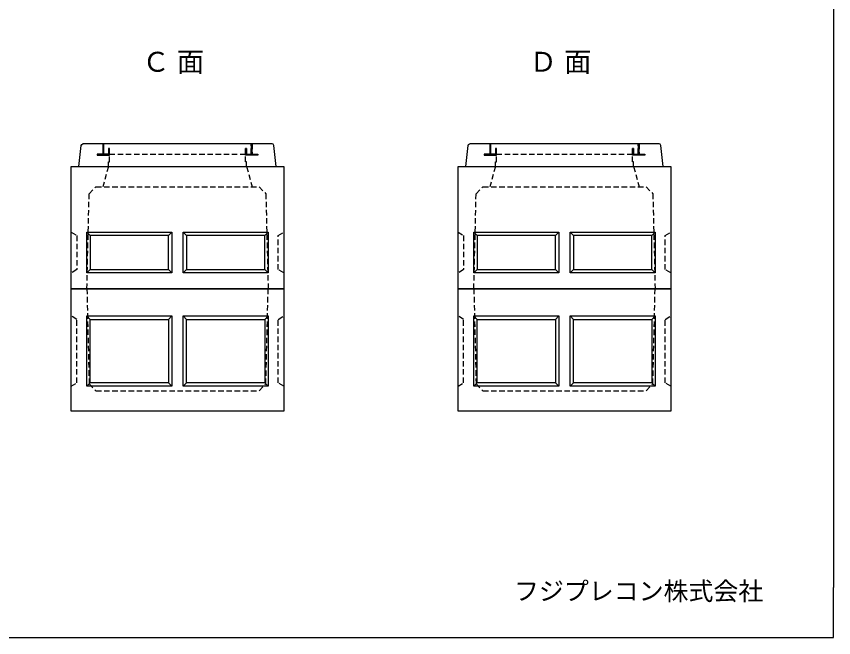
# Model space of a CAD drawing. Units: millimetres, scale not verified. Extents: x -3704 to 3796, y -2790 to 2696.
# Drawn here: x 189 to 3796, y -2790 to -47 of the extents above; entities that cross this region are included whole.
import ezdxf
from ezdxf.enums import TextEntityAlignment as Align

# ---------------------------------------------------------------- set-up
doc = ezdxf.new("R2010")
doc.units = ezdxf.units.MM
doc.header["$LTSCALE"] = 20
doc.linetypes.add('DASHED1', pattern=[1.8, 1.2, -0.6])
doc.layers.add('0-0_レイヤ_1', color=7, linetype='Continuous')
doc.styles.add('HG丸ｺﾞｼｯｸM-PRO', font='')
doc.styles.add('ＭＳ ゴシック', font='')
doc.styles.get('HG丸ｺﾞｼｯｸM-PRO').set_extended_font_data('HG丸ｺﾞｼｯｸM-PRO')
doc.styles.get('ＭＳ ゴシック').set_extended_font_data('MS Gothic')

msp = doc.modelspace()

# ---------------------------------------------------------------- linework, layer by layer
at = {"layer": '0-0_レイヤ_1'}
for p, q in [((3795.88, 2646.47), (3795.88, -2568.82)), ((1317.38, -610), (482.38, -610)), ((569.88, -610), (569.88, -655)), ((574.88, -610), (569.88, -610)), ((569.88, -612), (574.88, -612)), ((574.88, -655), (574.88, -610)), ((1224.88, -610), (1224.88, -655)), ((1229.88, -610), (1224.88, -610)), ((1224.88, -612), (1229.88, -612)), ((1229.88, -655), (1229.88, -610)), ((3025.38, -610), (2190.38, -610)), ((2277.88, -610), (2277.88, -655)), ((2282.88, -610), (2277.88, -610)), ((2277.88, -612), (2282.88, -612)), ((2282.88, -655), (2282.88, -610)), ((2932.88, -610), (2932.88, -655)), ((2937.88, -610), (2932.88, -610)), ((2932.88, -612), (2937.88, -612)), ((2937.88, -655), (2937.88, -610)), ((464.88, -710), (474.88, -617.5)), ((569.88, -614), (574.88, -614)), ((569.88, -616), (574.88, -616)), ((569.88, -618), (574.88, -618)), ((569.88, -620), (574.88, -620)), ((569.88, -622), (574.88, -622)), ((569.88, -624), (574.88, -624)), ((569.88, -626), (574.88, -626)), ((569.88, -628), (574.88, -628)), ((569.88, -630), (574.88, -630)), ((569.88, -632), (574.88, -632)), ((569.88, -634), (574.88, -634)), ((569.88, -636), (574.88, -636)), ((569.88, -638), (574.88, -638)), ((569.88, -640), (574.88, -640)), ((569.88, -642), (574.88, -642)), ((569.88, -644), (574.88, -644)), ((569.88, -646), (574.88, -646)), ((569.88, -648), (574.88, -648)), ((594.88, -630), (599.88, -630)), ((594.88, -630), (594.88, -660)), ((599.88, -630), (594.88, -630)), ((594.88, -632), (599.88, -632)), ((594.88, -634), (599.88, -634)), ((594.88, -636), (599.88, -636)), ((594.88, -638), (599.88, -638)), ((594.88, -640), (599.88, -640)), ((594.88, -642), (599.88, -642)), ((594.88, -644), (599.88, -644)), ((594.88, -646), (599.88, -646)), ((594.88, -648), (599.88, -648)), ((599.88, -660), (599.88, -630)), ((1199.88, -630), (1204.88, -630)), ((1199.88, -630), (1199.88, -655)), ((1204.88, -630), (1199.88, -630)), ((1199.88, -632), (1204.88, -632)), ((1199.88, -634), (1204.88, -634)), ((1199.88, -636), (1204.88, -636)), ((1199.88, -638), (1204.88, -638)), ((1199.88, -640), (1204.88, -640)), ((1199.88, -642), (1204.88, -642)), ((1199.88, -644), (1204.88, -644)), ((1199.88, -646), (1204.88, -646)), ((1199.88, -648), (1204.88, -648)), ((1204.88, -655), (1204.88, -630)), ((1224.88, -614), (1229.88, -614)), ((1224.88, -616), (1229.88, -616)), ((1224.88, -618), (1229.88, -618)), ((1224.88, -620), (1229.88, -620)), ((1224.88, -622), (1229.88, -622)), ((1224.88, -624), (1229.88, -624)), ((1224.88, -626), (1229.88, -626)), ((1224.88, -628), (1229.88, -628)), ((1224.88, -630), (1229.88, -630)), ((1224.88, -632), (1229.88, -632)), ((1224.88, -634), (1229.88, -634)), ((1224.88, -636), (1229.88, -636)), ((1224.88, -638), (1229.88, -638)), ((1224.88, -640), (1229.88, -640)), ((1224.88, -642), (1229.88, -642)), ((1224.88, -644), (1229.88, -644)), ((1224.88, -646), (1229.88, -646)), ((1224.88, -648), (1229.88, -648)), ((1334.88, -710), (1324.88, -617.5)), ((2172.88, -710), (2182.88, -617.5)), ((2277.88, -614), (2282.88, -614)), ((2277.88, -616), (2282.88, -616)), ((2277.88, -618), (2282.88, -618)), ((2277.88, -620), (2282.88, -620)), ((2277.88, -622), (2282.88, -622)), ((2277.88, -624), (2282.88, -624)), ((2277.88, -626), (2282.88, -626)), ((2277.88, -628), (2282.88, -628)), ((2277.88, -630), (2282.88, -630)), ((2277.88, -632), (2282.88, -632)), ((2277.88, -634), (2282.88, -634)), ((2277.88, -636), (2282.88, -636)), ((2277.88, -638), (2282.88, -638)), ((2277.88, -640), (2282.88, -640)), ((2277.88, -642), (2282.88, -642)), ((2277.88, -644), (2282.88, -644)), ((2277.88, -646), (2282.88, -646)), ((2277.88, -648), (2282.88, -648)), ((2302.88, -630), (2307.88, -630)), ((2302.88, -630), (2302.88, -660)), ((2307.88, -630), (2302.88, -630)), ((2302.88, -632), (2307.88, -632)), ((2302.88, -634), (2307.88, -634)), ((2302.88, -636), (2307.88, -636)), ((2302.88, -638), (2307.88, -638)), ((2302.88, -640), (2307.88, -640)), ((2302.88, -642), (2307.88, -642)), ((2302.88, -644), (2307.88, -644)), ((2302.88, -646), (2307.88, -646)), ((2302.88, -648), (2307.88, -648)), ((2307.88, -660), (2307.88, -630)), ((2907.88, -630), (2912.88, -630)), ((2907.88, -630), (2907.88, -655)), ((2912.88, -630), (2907.88, -630)), ((2907.88, -632), (2912.88, -632)), ((2907.88, -634), (2912.88, -634)), ((2907.88, -636), (2912.88, -636)), ((2907.88, -638), (2912.88, -638)), ((2907.88, -640), (2912.88, -640)), ((2907.88, -642), (2912.88, -642)), ((2907.88, -644), (2912.88, -644)), ((2907.88, -646), (2912.88, -646)), ((2907.88, -648), (2912.88, -648)), ((2912.88, -655), (2912.88, -630)), ((2932.88, -614), (2937.88, -614)), ((2932.88, -616), (2937.88, -616)), ((2932.88, -618), (2937.88, -618)), ((2932.88, -620), (2937.88, -620)), ((2932.88, -622), (2937.88, -622)), ((2932.88, -624), (2937.88, -624)), ((2932.88, -626), (2937.88, -626)), ((2932.88, -628), (2937.88, -628)), ((2932.88, -630), (2937.88, -630)), ((2932.88, -632), (2937.88, -632)), ((2932.88, -634), (2937.88, -634)), ((2932.88, -636), (2937.88, -636)), ((2932.88, -638), (2937.88, -638)), ((2932.88, -640), (2937.88, -640)), ((2932.88, -642), (2937.88, -642)), ((2932.88, -644), (2937.88, -644)), ((2932.88, -646), (2937.88, -646)), ((2932.88, -648), (2937.88, -648)), ((3042.88, -710), (3032.88, -617.5)), ((544.88, -655), (544.88, -660)), ((594.88, -655), (544.88, -655)), ((544.88, -656), (594.88, -656)), ((544.88, -658), (594.88, -658)), ((544.88, -660), (594.88, -660)), ((544.88, -660), (594.88, -660)), ((569.88, -650), (574.88, -650)), ((569.88, -652), (574.88, -652)), ((569.88, -654), (574.88, -654)), ((594.88, -650), (599.88, -650)), ((594.88, -652), (599.88, -652)), ((594.88, -654), (599.88, -654)), ((594.88, -656), (599.88, -656)), ((594.88, -658), (599.88, -658)), ((594.88, -660), (599.88, -660)), ((594.88, -660), (599.88, -660)), ((1199.88, -650), (1204.88, -650)), ((1199.88, -652), (1204.88, -652)), ((1199.88, -654), (1204.88, -654)), ((1199.88, -660), (1199.88, -655)), ((1199.88, -655), (1254.88, -655)), ((1199.88, -655), (1204.88, -655)), ((1199.88, -656), (1254.88, -656)), ((1199.88, -658), (1254.88, -658)), ((1254.88, -660), (1199.88, -660)), ((1224.88, -650), (1229.88, -650)), ((1224.88, -652), (1229.88, -652)), ((1224.88, -654), (1229.88, -654)), ((1224.88, -655), (1229.88, -655)), ((1254.88, -655), (1254.88, -660)), ((2252.88, -655), (2252.88, -660)), ((2302.88, -655), (2252.88, -655)), ((2252.88, -656), (2302.88, -656)), ((2252.88, -658), (2302.88, -658)), ((2252.88, -660), (2302.88, -660)), ((2252.88, -660), (2302.88, -660)), ((2277.88, -650), (2282.88, -650)), ((2277.88, -652), (2282.88, -652)), ((2277.88, -654), (2282.88, -654)), ((2302.88, -650), (2307.88, -650)), ((2302.88, -652), (2307.88, -652)), ((2302.88, -654), (2307.88, -654)), ((2302.88, -656), (2307.88, -656)), ((2302.88, -658), (2307.88, -658)), ((2302.88, -660), (2307.88, -660)), ((2302.88, -660), (2307.88, -660)), ((2907.88, -650), (2912.88, -650)), ((2907.88, -652), (2912.88, -652)), ((2907.88, -654), (2912.88, -654)), ((2907.88, -660), (2907.88, -655)), ((2907.88, -655), (2962.88, -655)), ((2907.88, -655), (2912.88, -655)), ((2907.88, -656), (2962.88, -656)), ((2907.88, -658), (2962.88, -658)), ((2962.88, -660), (2907.88, -660)), ((2932.88, -650), (2937.88, -650)), ((2932.88, -652), (2937.88, -652)), ((2932.88, -654), (2937.88, -654)), ((2932.88, -655), (2937.88, -655)), ((2962.88, -655), (2962.88, -660)), ((429.88, -710), (1369.88, -710)), ((429.88, -1250), (429.88, -710)), ((464.88, -710), (1334.88, -710)), ((1369.88, -710), (1369.88, -1250)), ((2137.88, -710), (3077.88, -710)), ((2137.88, -1250), (2137.88, -710)), ((2172.88, -710), (3042.88, -710)), ((3077.88, -710), (3077.88, -1250)), ((499.88, -1000), (874.88, -1000)), ((499.88, -1180), (499.88, -1000)), ((859.88, -1015), (874.88, -1000)), ((874.88, -1000), (874.88, -1180)), ((924.88, -1000), (1299.88, -1000)), ((924.88, -1180), (924.88, -1000)), ((1284.88, -1015), (1299.88, -1000)), ((1299.88, -1000), (1299.88, -1180)), ((2207.88, -1000), (2582.88, -1000)), ((2207.88, -1180), (2207.88, -1000)), ((2567.88, -1015), (2582.88, -1000)), ((2582.88, -1000), (2582.88, -1180)), ((2632.88, -1000), (3007.88, -1000)), ((2632.88, -1180), (2632.88, -1000)), ((2992.88, -1015), (3007.88, -1000)), ((3007.88, -1000), (3007.88, -1180)), ((859.88, -1015), (514.88, -1015)), ((859.88, -1165), (859.88, -1015)), ((1284.88, -1015), (939.88, -1015)), ((1284.88, -1165), (1284.88, -1015)), ((2567.88, -1015), (2222.88, -1015)), ((2567.88, -1165), (2567.88, -1015)), ((2992.88, -1015), (2647.88, -1015)), ((2992.88, -1165), (2992.88, -1015)), ((499.88, -1180), (514.88, -1165)), ((874.88, -1180), (499.88, -1180)), ((514.88, -1165), (859.88, -1165)), ((874.88, -1180), (859.88, -1165)), ((924.88, -1180), (939.88, -1165)), ((1299.88, -1180), (924.88, -1180)), ((939.88, -1165), (1284.88, -1165)), ((1299.88, -1180), (1284.88, -1165)), ((2207.88, -1180), (2222.88, -1165)), ((2582.88, -1180), (2207.88, -1180)), ((2222.88, -1165), (2567.88, -1165)), ((2582.88, -1180), (2567.88, -1165)), ((2632.88, -1180), (2647.88, -1165)), ((3007.88, -1180), (2632.88, -1180)), ((2647.88, -1165), (2992.88, -1165)), ((3007.88, -1180), (2992.88, -1165)), ((429.88, -1250), (1369.88, -1250)), ((1369.88, -1250), (429.88, -1250)), ((429.88, -1250), (1369.88, -1250)), ((429.88, -1790), (429.88, -1250)), ((1369.88, -1250), (1369.88, -1790)), ((2137.88, -1250), (3077.88, -1250)), ((3077.88, -1250), (2137.88, -1250)), ((2137.88, -1250), (3077.88, -1250)), ((2137.88, -1790), (2137.88, -1250)), ((3077.88, -1250), (3077.88, -1790)), ((499.88, -1370), (514.88, -1385)), ((499.88, -1370), (874.88, -1370)), ((499.88, -1680), (499.88, -1370)), ((874.88, -1370), (859.88, -1385)), ((874.88, -1370), (874.88, -1680)), ((924.88, -1370), (939.88, -1385)), ((924.88, -1370), (1299.88, -1370)), ((924.88, -1680), (924.88, -1370)), ((1284.88, -1385), (1299.88, -1370)), ((1299.88, -1370), (1299.88, -1680)), ((2207.88, -1370), (2222.88, -1385)), ((2207.88, -1370), (2582.88, -1370)), ((2207.88, -1680), (2207.88, -1370)), ((2582.88, -1370), (2567.88, -1385)), ((2582.88, -1370), (2582.88, -1680)), ((2632.88, -1370), (2647.88, -1385)), ((2632.88, -1370), (3007.88, -1370)), ((2632.88, -1680), (2632.88, -1370)), ((2992.88, -1385), (3007.88, -1370)), ((3007.88, -1370), (3007.88, -1680)), ((514.88, -1385), (859.88, -1385)), ((514.88, -1665), (514.88, -1385)), ((859.88, -1385), (859.88, -1665)), ((939.88, -1385), (1284.88, -1385)), ((939.88, -1665), (939.88, -1385)), ((1284.88, -1385), (1284.88, -1665)), ((2222.88, -1385), (2567.88, -1385)), ((2222.88, -1665), (2222.88, -1385)), ((2567.88, -1385), (2567.88, -1665)), ((2647.88, -1385), (2992.88, -1385)), ((2647.88, -1665), (2647.88, -1385)), ((2992.88, -1385), (2992.88, -1665)), ((499.88, -1680), (514.88, -1665)), ((874.88, -1680), (499.88, -1680)), ((859.88, -1665), (514.88, -1665)), ((874.88, -1680), (859.88, -1665)), ((924.88, -1680), (939.88, -1665)), ((1299.88, -1680), (924.88, -1680)), ((1284.88, -1665), (939.88, -1665)), ((1299.88, -1680), (1284.88, -1665)), ((2207.88, -1680), (2222.88, -1665)), ((2582.88, -1680), (2207.88, -1680)), ((2567.88, -1665), (2222.88, -1665)), ((2582.88, -1680), (2567.88, -1665)), ((2632.88, -1680), (2647.88, -1665)), ((3007.88, -1680), (2632.88, -1680)), ((2992.88, -1665), (2647.88, -1665)), ((3007.88, -1680), (2992.88, -1665)), ((1369.88, -1790), (429.88, -1790)), ((3077.88, -1790), (2137.88, -1790)), ((3795.88, -2740.32), (3795.88, -2568.82))]:
    msp.add_line(p, q, dxfattribs=at)
at = {"layer": '0-0_レイヤ_1', "linetype": 'DASHED1'}
for p, q in [((569.88, -610), (569.88, -655)), ((574.88, -610), (569.88, -610)), ((574.88, -655), (574.88, -610)), ((1224.88, -610), (1229.88, -610)), ((1224.88, -655), (1224.88, -610)), ((1229.88, -610), (1229.88, -655)), ((2277.88, -610), (2277.88, -655)), ((2282.88, -610), (2277.88, -610)), ((2282.88, -655), (2282.88, -610)), ((2932.88, -610), (2937.88, -610)), ((2932.88, -655), (2932.88, -610)), ((2937.88, -610), (2937.88, -655)), ((594.88, -630), (594.88, -655)), ((599.88, -630), (594.88, -630)), ((599.88, -690), (599.88, -630)), ((1199.88, -630), (1204.88, -630)), ((1199.88, -690), (1199.88, -630)), ((1204.88, -630), (1204.88, -655)), ((2302.88, -630), (2302.88, -655)), ((2307.88, -630), (2302.88, -630)), ((2307.88, -690), (2307.88, -630)), ((2907.88, -630), (2912.88, -630)), ((2907.88, -690), (2907.88, -630)), ((2912.88, -630), (2912.88, -655)), ((544.88, -655), (544.88, -660)), ((569.88, -655), (544.88, -655)), ((544.88, -660), (599.88, -660)), ((594.88, -655), (574.88, -655)), ((599.88, -655), (1199.88, -655)), ((1254.88, -660), (1199.88, -660)), ((1204.88, -655), (1224.88, -655)), ((1229.88, -655), (1254.88, -655)), ((1254.88, -655), (1254.88, -660)), ((2252.88, -655), (2252.88, -660)), ((2277.88, -655), (2252.88, -655)), ((2252.88, -660), (2307.88, -660)), ((2302.88, -655), (2282.88, -655)), ((2307.88, -655), (2907.88, -655)), ((2962.88, -660), (2907.88, -660)), ((2912.88, -655), (2932.88, -655)), ((2937.88, -655), (2962.88, -655)), ((2962.88, -655), (2962.88, -660)), ((594.88, -710), (569.88, -800)), ((594.88, -690), (599.88, -690)), ((594.88, -710), (594.88, -690)), ((1204.88, -690), (1199.88, -690)), ((1204.88, -710), (1204.88, -690)), ((1204.88, -710), (1229.88, -800)), ((2302.88, -710), (2277.88, -800)), ((2302.88, -690), (2307.88, -690)), ((2302.88, -710), (2302.88, -690)), ((2912.88, -690), (2907.88, -690)), ((2912.88, -710), (2912.88, -690)), ((2912.88, -710), (2937.88, -800)), ((509.88, -830), (539.88, -800)), ((539.88, -800), (1259.88, -800)), ((1259.88, -800), (1289.88, -830)), ((2217.88, -830), (2247.88, -800)), ((2247.88, -800), (2967.88, -800)), ((2967.88, -800), (2997.88, -830)), ((499.88, -1250), (509.88, -830)), ((1289.88, -830), (1299.88, -1250)), ((2207.88, -1250), (2217.88, -830)), ((2997.88, -830), (3007.88, -1250)), ((429.88, -1000), (454.88, -1015)), ((1344.88, -1015), (1369.88, -1000)), ((2137.88, -1000), (2162.88, -1015)), ((3052.88, -1015), (3077.88, -1000)), ((454.88, -1015), (454.88, -1165)), ((1344.88, -1165), (1344.88, -1015)), ((2162.88, -1015), (2162.88, -1165)), ((3052.88, -1165), (3052.88, -1015)), ((454.88, -1165), (429.88, -1180)), ((1369.88, -1180), (1344.88, -1165)), ((2162.88, -1165), (2137.88, -1180)), ((3077.88, -1180), (3052.88, -1165)), ((499.88, -1250), (509.88, -1670)), ((1289.88, -1670), (1299.88, -1250)), ((2207.88, -1250), (2217.88, -1670)), ((2997.88, -1670), (3007.88, -1250)), ((454.88, -1385), (429.88, -1370)), ((1344.88, -1385), (1369.88, -1370)), ((2162.88, -1385), (2137.88, -1370)), ((3052.88, -1385), (3077.88, -1370)), ((454.88, -1665), (454.88, -1385)), ((1344.88, -1665), (1344.88, -1385)), ((2162.88, -1665), (2162.88, -1385)), ((3052.88, -1665), (3052.88, -1385)), ((429.88, -1680), (454.88, -1665)), ((509.88, -1670), (539.88, -1700)), ((1259.88, -1700), (1289.88, -1670)), ((1369.88, -1680), (1344.88, -1665)), ((2137.88, -1680), (2162.88, -1665)), ((2217.88, -1670), (2247.88, -1700)), ((2967.88, -1700), (2997.88, -1670)), ((3077.88, -1680), (3052.88, -1665)), ((539.88, -1700), (1259.88, -1700)), ((2247.88, -1700), (2967.88, -1700))]:
    msp.add_line(p, q, dxfattribs=at)
at = {"layer": '0-0_レイヤ_1'}
for points in [[(474.88, -617.5), (476.89, -612.18), (482.38, -610)], [(1324.88, -617.5), (1322.43, -611.85), (1317.38, -610)], [(2182.88, -617.5), (2184.89, -612.18), (2190.38, -610)], [(3032.88, -617.5), (3030.43, -611.85), (3025.38, -610)], [(499.88, -1000), (514.88, -1015), (514.88, -1165)], [(924.88, -1000), (939.88, -1015), (939.88, -1165)], [(2207.88, -1000), (2222.88, -1015), (2222.88, -1165)], [(2632.88, -1000), (2647.88, -1015), (2647.88, -1165)], [(-3532.94, -2790.32), (3545.88, -2790.32), (3795.88, -2790.32), (3795.88, -2740.32)]]:
    msp.add_lwpolyline(points, dxfattribs=at)

# ---------------------------------------------------------------- texts
for s, height, style, p in [('Ｃ 面', 87.98, 'HG丸ｺﾞｼｯｸM-PRO', (744.44, -318.03)), ('Ｄ 面', 87.98, 'HG丸ｺﾞｼｯｸM-PRO', (2453.8, -318.03)), ('フジプレコン株式会社', 80.65, 'ＭＳ ゴシック', (2385.06, -2649.21))]:
    msp.add_text(s, height=height, dxfattribs=dict(at, style=style)).set_placement(p, align=Align.BOTTOM_LEFT)

doc.saveas('drawing.dxf')
